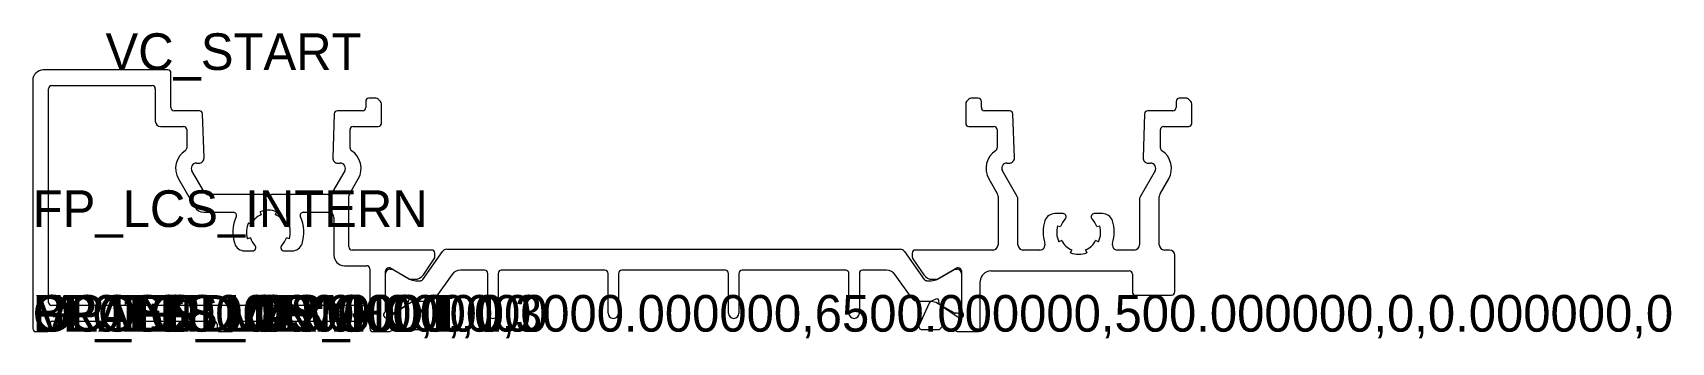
# Model space of a CAD drawing. Header units: metres. Extents: x -21 to 136, y -1 to 201.
# Drawn here: x -21 to 135.5, y 171.7 to 201.2 of the extents above.
import ezdxf

# ---------------------------------------------------------------- set-up
doc = ezdxf.new("R2010")
doc.units = ezdxf.units.M

msp = doc.modelspace()

# ---------------------------------------------------------------- linework, layer by layer
for p, q in [((-8.061233, 197.693398), (-19.961233, 197.693398)), ((-7.761233, 194.093398), (-7.761233, 197.393398)), ((-20.961233, 196.693398), (-20.961233, 172.993398)), ((-19.461233, 175.493398), (-19.461233, 195.893398)), ((-19.161233, 196.193398), (-9.561233, 196.193398)), ((-9.261233, 195.893398), (-9.261233, 192.793398)), ((10.838767, 194.693398), (10.838767, 194.093398)), ((11.814503, 194.993398), (11.138767, 194.993398)), ((12.250899, 194.681266), (12.026635, 194.90553)), ((12.338767, 192.593398), (12.338767, 194.469133)), ((68.139683, 194.469124), (68.139683, 192.593388)), ((68.451815, 194.90552), (68.227551, 194.681256)), ((69.339683, 194.993388), (68.663947, 194.993388)), ((69.639683, 194.093388), (69.639683, 194.693388)), ((88.239683, 194.693388), (88.239683, 194.093388)), ((89.215419, 194.993388), (88.539683, 194.993388)), ((89.651815, 194.681256), (89.427551, 194.90552)), ((89.739683, 192.593388), (89.739683, 194.469124)), ((-5.05094, 193.793398), (-7.461233, 193.793398)), ((-4.604699, 189.310847), (-4.751122, 193.503867)), ((7.828657, 193.503867), (7.682233, 189.310847)), ((10.538767, 193.793398), (8.128474, 193.793398)), ((72.349977, 193.793388), (69.939683, 193.793388)), ((72.796217, 189.310838), (72.649794, 193.503858)), ((85.229573, 193.503858), (85.083149, 189.310838)), ((87.939683, 193.793388), (85.52939, 193.793388)), ((-8.761233, 192.293398), (-6.561233, 192.293398)), ((-6.261233, 191.993398), (-6.261233, 190.230106)), ((9.338767, 190.230106), (9.338767, 191.993398)), ((9.638767, 192.293398), (12.038767, 192.293398)), ((68.439683, 192.293388), (70.839683, 192.293388)), ((71.139683, 191.993388), (71.139683, 190.230096)), ((86.739683, 190.230096), (86.739683, 191.993388)), ((87.039683, 192.293388), (89.439683, 192.293388)), ((-4.598916, 186.043398), (-5.753616, 188.043398)), ((-5.320604, 188.793398), (-5.104394, 188.793398)), ((8.831151, 188.043398), (7.67645, 186.043398)), ((8.181928, 188.793398), (8.398138, 188.793398)), ((73.063754, 185.590018), (71.6473, 188.043388)), ((72.080312, 188.793388), (72.296522, 188.793388)), ((86.232067, 188.043388), (84.801299, 185.565225)), ((85.582844, 188.793388), (85.799054, 188.793388)), ((-7.052654, 187.293398), (-5.493809, 184.593398)), ((9.278935, 185.818983), (10.130189, 187.293398)), ((70.348262, 187.293388), (71.163754, 185.880915)), ((86.701299, 185.856122), (87.531105, 187.293388)), ((1.24679, 185.793398), (-4.165903, 185.793398)), ((1.54679, 185.493398), (1.24679, 185.793398)), ((1.84679, 185.793398), (1.54679, 185.493398)), ((7.243437, 185.793398), (1.84679, 185.793398)), ((9.238742, 180.793392), (9.238742, 185.668983)), ((71.230741, 185.630915), (71.230741, 180.993392)), ((73.130741, 180.993392), (73.130741, 185.340018)), ((84.734311, 185.315225), (84.734311, 180.993392)), ((86.634311, 180.993392), (86.634311, 185.606122)), ((-4.627783, 184.093398), (-1.797396, 184.093398)), ((-0.353267, 183.104548), (-0.082977, 182.974383)), ((0.881153, 183.868965), (0.771551, 184.148227)), ((2.305983, 184.148227), (2.196381, 183.868965)), ((3.160511, 182.974383), (3.430802, 183.104548)), ((4.87493, 184.093398), (7.299176, 184.093398)), ((7.799176, 183.593398), (7.799176, 179.993392)), ((77.440571, 183.971252), (76.662078, 183.971252)), ((81.202974, 183.971252), (80.424481, 183.971252)), ((-0.181264, 181.662833), (-0.467936, 181.574406)), ((3.54547, 181.574406), (3.258798, 181.662833)), ((76.925823, 182.812378), (77.212495, 182.723951)), ((80.652557, 182.723951), (80.939229, 182.812378)), ((-0.731681, 180.415532), (0.046812, 180.415532)), ((3.030722, 180.415532), (3.809215, 180.415532)), ((17.139556, 180.493392), (9.538742, 180.493392)), ((16.299981, 177.685356), (18.18142, 180.34712)), ((17.439556, 179.83097), (17.439556, 180.193392)), ((18.58972, 180.558517), (61.887815, 180.558517)), ((62.296114, 180.34712), (64.177554, 177.685356)), ((63.037978, 180.193392), (63.037978, 179.83097)), ((70.730741, 180.493392), (63.337978, 180.493392)), ((75.221731, 180.493392), (73.630741, 180.493392)), ((77.310782, 181.412401), (77.040491, 181.282236)), ((78.16531, 180.238557), (78.274912, 180.517819)), ((79.59014, 180.517819), (79.699742, 180.238557)), ((80.824561, 181.282236), (80.55427, 181.412401)), ((84.234311, 180.493392), (82.643321, 180.493392)), ((87.60906, 180.493392), (87.134311, 180.493392)), ((88.10906, 176.493392), (88.10906, 179.993392)), ((8.799176, 178.993392), (10.938767, 178.993392)), ((11.238767, 178.693392), (11.238767, 175.493398)), ((12.738767, 174.740602), (12.738767, 178.493388)), ((13.039556, 178.793388), (13.085966, 178.793388)), ((13.138767, 178.658517), (13.345212, 178.658517)), ((13.235966, 178.753196), (15.002954, 177.733025)), ((13.445156, 178.631754), (15.0271, 177.719095)), ((16.343786, 178.129867), (17.385302, 179.658897)), ((22.188767, 178.558517), (19.884097, 178.558517)), ((33.688767, 178.558517), (23.788767, 178.558517)), ((45.188767, 178.558517), (35.288767, 178.558517)), ((56.688767, 178.558517), (46.788767, 178.558517)), ((60.593437, 178.558517), (58.288767, 178.558517)), ((63.092232, 179.658897), (64.133748, 178.129867)), ((65.450434, 177.719095), (67.032378, 178.631754)), ((65.474581, 177.733025), (67.241568, 178.753196)), ((67.132323, 178.658517), (67.338767, 178.658517)), ((67.391568, 178.793388), (67.437978, 178.793388)), ((67.738767, 178.493388), (67.738767, 174.740602)), ((70.538767, 178.493392), (83.75906, 178.493392)), ((12.738767, 174.858517), (12.738767, 178.258517)), ((15.152954, 177.692833), (15.517306, 177.692833)), ((15.626767, 177.558517), (16.055001, 177.558517)), ((19.067498, 178.135722), (17.544677, 175.981313)), ((22.488767, 174.458517), (22.488767, 178.258517)), ((23.488767, 178.258517), (23.488767, 174.458517)), ((33.988767, 174.458517), (33.988767, 178.258517)), ((34.988767, 178.258517), (34.988767, 174.458517)), ((45.488767, 174.458517), (45.488767, 178.258517)), ((46.488767, 178.258517), (46.488767, 174.458517)), ((56.988767, 174.458517), (56.988767, 178.258517)), ((57.988767, 178.258517), (57.988767, 174.458517)), ((62.932858, 175.981313), (61.410036, 178.135722)), ((64.422534, 177.558517), (64.850768, 177.558517)), ((64.960228, 177.692833), (65.324581, 177.692833)), ((67.738767, 178.258517), (67.738767, 174.858517)), ((69.538767, 172.993398), (69.538767, 177.493392)), ((84.05906, 178.193392), (84.05906, 176.493392)), ((15.0271, 175.39794), (13.445156, 174.48528)), ((14.891541, 175.61127), (14.900843, 175.496175)), ((15.684036, 175.56736), (15.176614, 175.808079)), ((16.728077, 175.558517), (15.626767, 175.558517)), ((16.777623, 173.314034), (15.828973, 175.419549)), ((64.648562, 175.419549), (63.699912, 173.314034)), ((64.850768, 175.558517), (63.749457, 175.558517)), ((65.300921, 175.808079), (64.793498, 175.56736)), ((67.032378, 174.48528), (65.450434, 175.39794)), ((65.576691, 175.496175), (65.585993, 175.61127)), ((84.35906, 176.193392), (87.80906, 176.193392)), ((10.938767, 175.193398), (-19.161233, 175.193398)), ((13.143503, 174.100663), (12.960794, 174.019315)), ((13.345212, 174.458517), (13.138767, 174.458517)), ((14.77226, 175.225129), (13.143503, 174.100663)), ((67.334031, 174.100663), (65.705275, 175.225129)), ((67.338767, 174.458517), (67.132323, 174.458517)), ((67.51674, 174.019315), (67.334031, 174.100663)), ((-20.661233, 172.693398), (-19.661233, 172.693398)), ((-19.361233, 172.993398), (-19.361233, 173.393398)), ((-19.061233, 173.693398), (-3.661233, 173.693398)), ((-3.361233, 173.393398), (-3.361233, 172.993398)), ((-3.061233, 172.693398), (-2.061233, 172.693398)), ((-1.761233, 172.993398), (-1.761233, 173.393398)), ((-1.461233, 173.693398), (10.938767, 173.693398)), ((11.238767, 173.393398), (11.238767, 172.993398)), ((11.538767, 172.693398), (13.006708, 172.693398)), ((13.108221, 172.711095), (14.410084, 173.179234)), ((14.923981, 172.899515), (16.50291, 172.889058)), ((63.974625, 172.889058), (65.553553, 172.899515)), ((66.06745, 173.179234), (67.369313, 172.711095)), ((67.470827, 172.693398), (69.238767, 172.693398))]:
    msp.add_line(p, q)
for centre, radius, start, end in [((-19.961233, 196.693398), 1, 90, 180), ((-8.061233, 197.393398), 0.3, 0, 90), ((-19.161233, 195.893398), 0.3, 90, 180), ((-9.561233, 195.893398), 0.3, 0, 90), ((-7.461233, 194.093398), 0.3, 180, 270), ((10.538767, 194.093398), 0.3, 270, 0), ((11.138767, 194.693398), 0.3, 90, 180), ((11.814503, 194.693398), 0.3, 45, 90), ((12.038767, 194.469133), 0.3, 0, 45), ((68.439683, 194.469124), 0.3, 135, 180), ((68.663947, 194.693388), 0.3, 90, 135), ((69.339683, 194.693388), 0.3, 0, 90), ((69.939683, 194.093388), 0.3, 180, 270), ((87.939683, 194.093388), 0.3, 270, 0), ((88.539683, 194.693388), 0.3, 90, 180), ((89.215419, 194.693388), 0.3, 45, 90), ((89.439683, 194.469124), 0.3, 0, 45), ((-8.761233, 192.793398), 0.5, 180, 270), ((-5.05094, 193.493398), 0.3, 2, 90), ((8.128474, 193.493398), 0.3, 90, 178), ((12.038767, 192.593398), 0.3, 270, 0), ((68.439683, 192.593388), 0.3, 180, 270), ((72.349977, 193.493388), 0.3, 2, 90), ((85.52939, 193.493388), 0.3, 90, 178), ((89.439683, 192.593388), 0.3, 270, 0), ((-6.561233, 191.993398), 0.3, 0, 90), ((9.638767, 191.993398), 0.3, 90, 180), ((70.839683, 191.993388), 0.3, 0, 90), ((87.039683, 191.993388), 0.3, 90, 180), ((-5.320604, 188.293398), 2, 122.643077, 210), ((-6.561233, 190.230106), 0.3, 302.643077, 0), ((9.638767, 190.230106), 0.3, 180, 237.356923), ((8.398138, 188.293398), 2, 330, 57.356923), ((72.080312, 188.293388), 2, 122.643077, 210), ((70.839683, 190.230096), 0.3, 302.643077, 0), ((87.039683, 190.230096), 0.3, 180, 237.356923), ((85.799054, 188.293388), 2, 330, 57.356923), ((-5.320604, 188.293398), 0.5, 90, 210), ((-5.104394, 189.293398), 0.5, 270, 2), ((8.181928, 189.293398), 0.5, 178, 270), ((8.398138, 188.293398), 0.5, 330, 90), ((72.080312, 188.293388), 0.5, 90, 210), ((72.296522, 189.293388), 0.5, 270, 2), ((85.582844, 189.293388), 0.5, 178, 270), ((85.799054, 188.293388), 0.5, 330, 90), ((-4.165903, 186.293398), 0.5, 210, 270), ((7.243437, 186.293398), 0.5, 270, 330), ((9.538742, 185.668983), 0.3, 150, 180), ((70.730741, 185.630915), 0.5, 0, 30), ((72.630741, 185.340018), 0.5, 0, 30), ((85.234311, 185.315225), 0.5, 150, 180), ((87.134311, 185.606122), 0.5, 150, 180), ((-4.627783, 185.093398), 1, 210, 270), ((1.538767, 182.193392), 3.4, 154.377876, 198.911563), ((-1.797396, 183.793398), 0.3, 334.377876, 90), ((1.538767, 182.193392), 2.1, 154.285714, 197.142857), ((1.538767, 182.193392), 1.8, 111.428571, 154.285714), ((1.538767, 182.193392), 2.1, 68.571429, 111.428571), ((1.538767, 182.193392), 1.8, 25.714286, 68.571429), ((1.538767, 182.193392), 2.1, 342.857143, 25.714286), ((4.87493, 183.793398), 0.3, 90, 205.622124), ((1.538767, 182.193392), 3.4, 341.088437, 25.622124), ((7.299176, 183.593398), 0.5, 0, 90), ((78.932526, 182.193392), 3.4, 161.088437, 197.920213), ((76.662078, 182.971252), 1, 90, 161.088437), ((78.932526, 182.193392), 1.8, 135.271929, 162.857143), ((77.440571, 183.671252), 0.3, 315.271929, 90), ((80.424481, 183.671252), 0.3, 90, 224.728071), ((78.932526, 182.193392), 1.8, 17.142857, 44.728071), ((81.202974, 182.971252), 1, 18.911563, 90), ((78.932526, 182.193392), 3.4, 342.079787, 18.911563), ((1.538767, 182.193392), 1.8, 197.142857, 224.728071), ((1.538767, 182.193392), 1.8, 315.271929, 342.857143), ((78.932526, 182.193392), 2.1, 162.857143, 205.714286), ((78.932526, 182.193392), 2.1, 334.285714, 17.142857), ((-0.731681, 181.415532), 1, 198.911563, 270), ((0.046812, 180.715532), 0.3, 270, 44.728071), ((3.030722, 180.715532), 0.3, 135.271929, 270), ((3.809215, 181.415532), 1, 270, 341.088437), ((8.799176, 179.993392), 1, 180, 270), ((9.538742, 180.793392), 0.3, 180, 270), ((17.139556, 180.193392), 0.3, 0, 90), ((18.58972, 180.058517), 0.5, 90, 144.745828), ((61.887815, 180.058517), 0.5, 35.254172, 90), ((63.337978, 180.193392), 0.3, 90, 180), ((70.730741, 180.993392), 0.5, 270, 0), ((73.630741, 180.993392), 0.5, 180, 270), ((75.221731, 180.993392), 0.5, 270, 17.920213), ((78.932526, 182.193392), 1.8, 205.714286, 248.571429), ((78.932526, 182.193392), 2.1, 248.571429, 291.428571), ((78.932526, 182.193392), 1.8, 291.428571, 334.285714), ((82.643321, 180.993392), 0.5, 162.079787, 270), ((84.234311, 180.993392), 0.5, 270, 0), ((87.134311, 180.993392), 0.5, 180, 270), ((87.60906, 179.993392), 0.5, 0, 90), ((10.938767, 178.693392), 0.3, 0, 90), ((13.040116, 178.492037), 0.301352, 90, 180), ((13.138767, 178.258517), 0.4, 90, 180), ((13.085966, 178.493388), 0.3, 60, 90), ((13.345212, 178.458517), 0.2, 60.018361, 90), ((17.139556, 179.83097), 0.3, 324.99999, 0), ((19.884097, 177.558517), 1, 90, 144.745828), ((22.188767, 178.258517), 0.3, 0, 90), ((23.788767, 178.258517), 0.3, 90, 180), ((33.688767, 178.258517), 0.3, 0, 90), ((35.288767, 178.258517), 0.3, 90, 180), ((45.188767, 178.258517), 0.3, 0, 90), ((46.788767, 178.258517), 0.3, 90, 180), ((56.688767, 178.258517), 0.3, 0, 90), ((58.288767, 178.258517), 0.3, 90, 180), ((60.593437, 177.558517), 1, 35.254172, 90), ((63.337978, 179.83097), 0.3, 180, 215.00001), ((67.132323, 178.458517), 0.2, 90, 119.981639), ((67.391568, 178.493388), 0.3, 90, 120), ((67.338767, 178.258517), 0.4, 0, 90), ((67.437418, 178.492037), 0.301352, 0, 90), ((70.538767, 177.493392), 1, 90, 180), ((83.75906, 178.193392), 0.3, 0, 90), ((15.152954, 177.992833), 0.3, 240, 270), ((15.626767, 178.758517), 1.2, 240.018361, 270), ((15.517306, 178.692833), 1, 270, 325.73883), ((16.055001, 177.858517), 0.3, 270, 324.745828), ((64.960228, 178.692833), 1, 214.26117, 270), ((64.422534, 177.858517), 0.3, 215.254172, 270), ((64.850768, 178.758517), 1.2, 270, 299.981639), ((65.324581, 177.992833), 0.3, 270, 300), ((-19.161233, 175.493398), 0.3, 180, 270), ((10.938767, 175.493398), 0.3, 270, 0), ((14.601818, 175.472008), 0.3, 304.620541, 4.620541), ((15.090891, 175.627381), 0.2, 64.620541, 184.620541), ((15.626767, 174.358517), 1.2, 90, 119.981639), ((15.555453, 175.296313), 0.3, 24.254172, 64.620541), ((16.728077, 176.558517), 1, 270, 324.745828), ((63.749457, 176.558517), 1, 215.254172, 270), ((64.922081, 175.296313), 0.3, 115.379459, 155.745828), ((64.850768, 174.358517), 1.2, 60.018361, 90), ((65.386643, 175.627381), 0.2, 355.379459, 115.379459), ((65.875716, 175.472008), 0.3, 175.379459, 235.379459), ((84.35906, 176.493392), 0.3, 180, 270), ((87.80906, 176.493392), 0.3, 270, 0), ((12.838792, 174.293398), 0.300009, 131.812671, 293.995287), ((12.438767, 174.740602), 0.3, 311.812671, 0), ((13.138767, 174.858517), 0.4, 180, 270), ((13.345212, 174.658517), 0.2, 270, 299.981639), ((22.988767, 174.458517), 0.5, 180, 0), ((34.488767, 174.458517), 0.5, 180, 0), ((45.988767, 174.458517), 0.5, 180, 0), ((57.488767, 174.458517), 0.5, 180, 0), ((67.132323, 174.658517), 0.2, 240.018361, 270), ((67.338767, 174.858517), 0.4, 270, 0), ((67.638742, 174.293398), 0.300009, 246.004713, 48.187329), ((68.038767, 174.740602), 0.3, 180, 228.187329), ((-20.661233, 172.993398), 0.3, 180, 270), ((-19.661233, 172.993398), 0.3, 270, 0), ((-19.061233, 173.393398), 0.3, 90, 180), ((-3.661233, 173.393398), 0.3, 0, 90), ((-3.061233, 172.993398), 0.3, 180, 270), ((-2.061233, 172.993398), 0.3, 270, 0), ((-1.461233, 173.393398), 0.3, 90, 180), ((10.938767, 173.393398), 0.3, 0, 90), ((11.538767, 172.993398), 0.3, 180, 270), ((13.006708, 172.993398), 0.3, 270, 289.778171), ((14.489603, 172.958096), 0.235, 24, 109.778171), ((14.925538, 173.13451), 0.235, 204, 270), ((16.504897, 173.189052), 0.3, 270, 24.620541), ((63.972638, 173.189052), 0.3, 155.379459, 270), ((65.551996, 173.13451), 0.235, 270, 336), ((65.987931, 172.958096), 0.235, 70.221829, 156), ((67.470827, 172.993398), 0.3, 250.221829, 270), ((69.238767, 172.993398), 0.3, 270, 0)]:
    msp.add_arc(centre, radius, start, end)

# ---------------------------------------------------------------- texts
for tag, p in [('VC_START', (-14.011233, 197.693398)), ('FP_LCS_INTERN', (-20.961233, 182.693398)), ('OPTI:500.000000,1,0,3000.000000,6500.000000,500.000000,0,0.000000,0', (-20.961233, 172.693398)), ('GLASS_MIN:0.000000', (-20.961233, 172.693398)), ('GLASS_MAX:0.000000', (-20.961233, 172.693398)), ('VC_END', (-20.661233, 172.693398)), ('FRONT_VIEW', (-20.961233, 172.693398)), ('BL01:6800.000000,,1', (-20.961233, 172.693398)), ('FP_LCS_ORIG', (-20.961233, 172.693398)), ('FP_LCS_HOT', (-10.961233, 172.693398))]:
    msp.add_attdef(tag, p, '', height=3.5)

doc.saveas('drawing.dxf')
